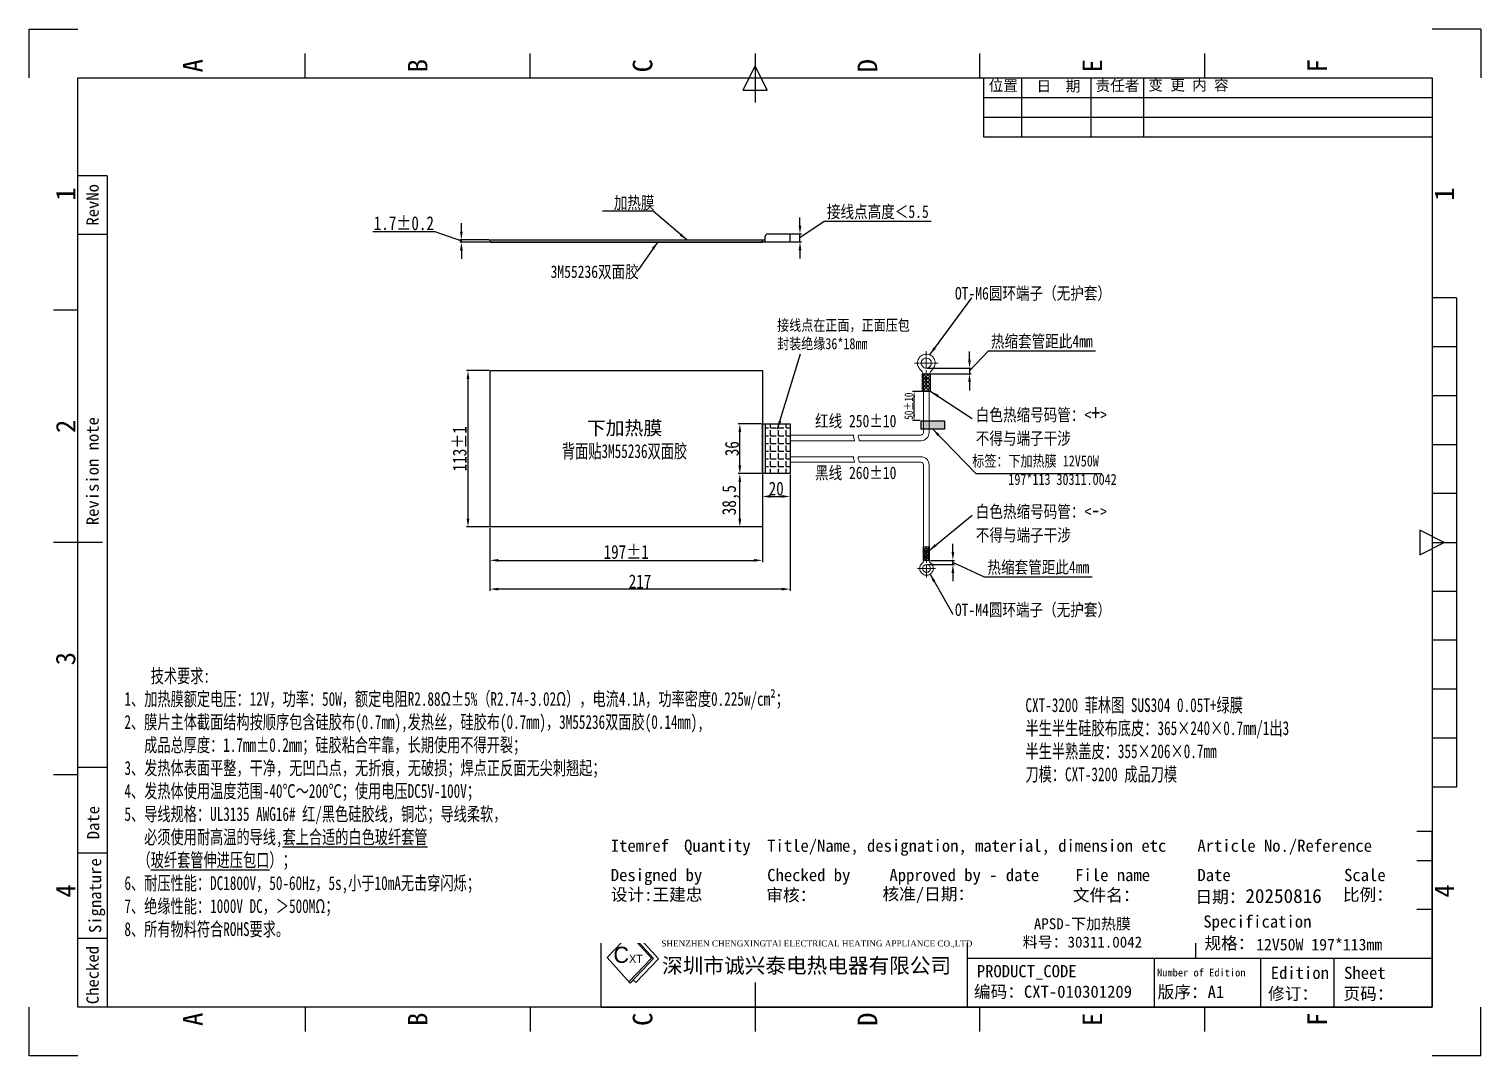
# Model space of a CAD drawing. Header units: millimetres. Extents: x 5689 to 14937, y -1241 to 772.
# Drawn here: x 11210 to 12260, y -1058 to -315 of the extents above; entities that cross this region are included whole.
import ezdxf
from ezdxf.enums import TextEntityAlignment as Align

# ---------------------------------------------------------------- set-up
doc = ezdxf.new("R2010")
doc.units = ezdxf.units.MM
doc.header["$LTSCALE"] = 3
for name, color, linetype in [('FRAME 025', 7, 'Continuous'), ('FRAME 050', 6, 'Continuous'), ('FRAME 070', 5, 'Continuous'), ('FRAME 200', 8, 'Continuous'), ('PDF_Geomertry', 7, 'Continuous'), ('参照', 6, 'Continuous'), ('发热膜', 7, 'Continuous'), ('标注', 3, 'Continuous')]:
    doc.layers.add(name, color=color, linetype=linetype)
doc.styles.add('10号', font='', dxfattribs={"width": 0.7, "height": 15})
doc.styles.get("Standard").update_dxf_attribs({"font": 'simsun.ttc', "width": 0.8})
doc.styles.add('工程字', font='simhei.ttf', dxfattribs={"width": 0.7, "height": 10})
doc.styles.add('标注', font='', dxfattribs={"height": 12})
doc.styles.get('10号').set_extended_font_data('SimSun')
doc.styles.get('标注').set_extended_font_data('SimSun')
doc.dimstyles.new('ISO-25', dxfattribs={"dimtxt": 10, "dimasz": 6, "dimexe": 1.25, "dimexo": 0.625, "dimtad": 1, "dimtoh": 1, "dimdec": 4, "dimtxsty": 'Standard', "dimcen": 2.5, "dimclrd": 256, "dimclre": 256, "dimclrt": 256, "dimadec": 0, "dimazin": 0, "dimtfac": 1, "dimtmove": 0, "dimatfit": 3, "dimfxl": 1, "dimarcsym": 0})

# ---------------------------------------------------------------- blocks, each defined once
blk = doc.blocks.new('*D20')
at = {"layer": 'Defpoints', "color": 0}
for p in [(11527.1, -562), (11543, -562), (11543, -675)]:
    blk.add_point(p, dxfattribs=at)
at = {"layer": '标注', "lineweight": -2}
for p, q in [((11542.4, -562), (11525.9, -562)), ((11527.1, -669), (11527.1, -568)), ((11542.4, -675), (11525.9, -675))]:
    blk.add_line(p, q, dxfattribs=at)
at = {"layer": '标注'}
for points in [[(11528.1, -568), (11526.1, -568), (11527.1, -562)], [(11526.1, -669), (11528.1, -669), (11527.1, -675)]]:
    blk.add_solid(points, dxfattribs=at)
at = {"layer": '标注', "insert": (11521.1, -618.5), "char_height": 10, "attachment_point": 5, "rotation": 90}
blk.add_mtext('113±1', dxfattribs=at)
blk = doc.blocks.new('*D21')
at = {"layer": 'Defpoints', "color": 0}
for p in [(11543, -675), (11740, -674.3), (11740, -699.2)]:
    blk.add_point(p, dxfattribs=at)
at = {"layer": '标注', "lineweight": -2}
for p, q in [((11543, -675.6), (11543, -700.5)), ((11740, -675), (11740, -700.5)), ((11549, -699.2), (11734, -699.2))]:
    blk.add_line(p, q, dxfattribs=at)
at = {"layer": '标注'}
for points in [[(11549, -698.2), (11549, -700.2), (11543, -699.2)], [(11734, -700.2), (11734, -698.2), (11740, -699.2)]]:
    blk.add_solid(points, dxfattribs=at)
at = {"layer": '标注', "insert": (11641.5, -693.2), "char_height": 10, "attachment_point": 5}
blk.add_mtext('197±1', dxfattribs=at)
blk = doc.blocks.new('*D22')
at = {"layer": 'Defpoints', "color": 0}
for p in [(11760, -636.5), (11543, -675), (11543, -720)]:
    blk.add_point(p, dxfattribs=at)
at = {"layer": '标注', "lineweight": -2}
for p, q in [((11760, -637.1), (11760, -721.3)), ((11543, -675.6), (11543, -721.3)), ((11754, -720), (11549, -720))]:
    blk.add_line(p, q, dxfattribs=at)
at = {"layer": '标注'}
for points in [[(11549, -719), (11549, -721), (11543, -720)], [(11754, -721), (11754, -719), (11760, -720)]]:
    blk.add_solid(points, dxfattribs=at)
at = {"layer": '标注', "insert": (11651.5, -714.4), "char_height": 10, "attachment_point": 5}
blk.add_mtext('217', dxfattribs=at)
blk = doc.blocks.new('*D23')
at = {"layer": 'Defpoints', "color": 0}
for p in [(11522.3, -467.5), (11543, -467.5), (11543, -469.2)]:
    blk.add_point(p, dxfattribs=at)
at = {"layer": '标注', "lineweight": -2}
for p, q in [((11458.2, -461.5), (11503.2, -461.5)), ((11503.2, -461.5), (11522.3, -468.3)), ((11522.3, -461.5), (11522.3, -455.5)), ((11542.4, -467.5), (11521.1, -467.5)), ((11542.4, -469.2), (11521.1, -469.2)), ((11522.3, -469.2), (11522.3, -467.5)), ((11522.3, -475.2), (11522.3, -481.2))]:
    blk.add_line(p, q, dxfattribs=at)
at = {"layer": '标注'}
for points in [[(11521.3, -461.5), (11523.3, -461.5), (11522.3, -467.5)], [(11523.3, -475.2), (11521.3, -475.2), (11522.3, -469.2)]]:
    blk.add_solid(points, dxfattribs=at)
at = {"layer": '标注', "insert": (11480.7, -455.5), "char_height": 10, "attachment_point": 5}
blk.add_mtext('1.7±0.2', dxfattribs=at)
blk = doc.blocks.new('*D24')
at = {"layer": 'Defpoints', "color": 0}
for p in [(11760, -463.2), (11760, -469), (11767.2, -463.2)]:
    blk.add_point(p, dxfattribs=at)
at = {"layer": '标注', "lineweight": -2}
for p, q in [((11767.2, -457.2), (11767.2, -451.2)), ((11784.7, -454.2), (11767.2, -466.1)), ((11862.2, -454.2), (11784.7, -454.2)), ((11760.6, -463.2), (11768.4, -463.2)), ((11760.6, -469), (11768.4, -469)), ((11767.2, -469), (11767.2, -463.2)), ((11767.2, -475), (11767.2, -481))]:
    blk.add_line(p, q, dxfattribs=at)
at = {"layer": '标注'}
for points in [[(11766.2, -457.2), (11768.2, -457.2), (11767.2, -463.2)], [(11768.2, -475), (11766.2, -475), (11767.2, -469)]]:
    blk.add_solid(points, dxfattribs=at)
at = {"layer": '标注', "insert": (11823.5, -447.6), "char_height": 10, "attachment_point": 5}
blk.add_mtext('{\\H0.9x;接线点高度＜5.5}', dxfattribs=at)
blk = doc.blocks.new('*D25')
at = {"layer": 'Defpoints', "color": 0}
for p in [(11858.6, -560.2), (11861.4, -564.3), (11889.8, -564.3)]:
    blk.add_point(p, dxfattribs=at)
at = {"layer": '标注', "lineweight": -2}
for p, q in [((11903.2, -547.9), (11889.8, -562.2)), ((11889.8, -554.2), (11889.8, -548.2)), ((11981, -547.9), (11903.2, -547.9)), ((11859.2, -560.2), (11891.1, -560.2)), ((11862, -564.3), (11891.1, -564.3)), ((11889.8, -560.2), (11889.8, -564.3)), ((11889.8, -570.3), (11889.8, -576.3))]:
    blk.add_line(p, q, dxfattribs=at)
at = {"layer": '标注'}
for points in [[(11888.8, -554.2), (11890.8, -554.2), (11889.8, -560.2)], [(11890.8, -570.3), (11888.8, -570.3), (11889.8, -564.3)]]:
    blk.add_solid(points, dxfattribs=at)
at = {"layer": '标注', "insert": (11942.1, -541.3), "char_height": 10, "attachment_point": 5}
blk.add_mtext('{\\H0.9x;热缩套管距此4mm}', dxfattribs=at)
blk = doc.blocks.new('*D26')
at = {"layer": 'Defpoints', "color": 0}
for p in [(11723.7, -636.5), (11740, -636.5), (11740, -675)]:
    blk.add_point(p, dxfattribs=at)
at = {"layer": '标注', "lineweight": -2}
for p, q in [((11739.4, -636.5), (11722.4, -636.5)), ((11723.7, -669), (11723.7, -642.5)), ((11739.4, -675), (11722.4, -675))]:
    blk.add_line(p, q, dxfattribs=at)
at = {"layer": '标注'}
for points in [[(11724.7, -642.5), (11722.7, -642.5), (11723.7, -636.5)], [(11722.7, -669), (11724.7, -669), (11723.7, -675)]]:
    blk.add_solid(points, dxfattribs=at)
at = {"layer": '标注', "insert": (11717.2, -655.7), "char_height": 10, "attachment_point": 5, "rotation": 90}
blk.add_mtext('38,5', dxfattribs=at)
blk = doc.blocks.new('*D27')
at = {"layer": 'Defpoints', "color": 0}
for p in [(11723.7, -600.5), (11740, -600.5), (11740, -636.5)]:
    blk.add_point(p, dxfattribs=at)
at = {"layer": '标注', "lineweight": -2}
for p, q in [((11739.4, -600.5), (11722.4, -600.5)), ((11723.7, -630.5), (11723.7, -606.5)), ((11739.4, -636.5), (11722.4, -636.5))]:
    blk.add_line(p, q, dxfattribs=at)
at = {"layer": '标注'}
for points in [[(11724.7, -606.5), (11722.7, -606.5), (11723.7, -600.5)], [(11722.7, -630.5), (11724.7, -630.5), (11723.7, -636.5)]]:
    blk.add_solid(points, dxfattribs=at)
at = {"layer": '标注', "insert": (11718, -618.5), "char_height": 10, "attachment_point": 5, "rotation": 90}
blk.add_mtext('36', dxfattribs=at)
blk = doc.blocks.new('*D28')
at = {"layer": 'Defpoints', "color": 0}
for p in [(11858.7, -702.3), (11860.9, -699.2), (11877.8, -699.2)]:
    blk.add_point(p, dxfattribs=at)
at = {"layer": '参照', "lineweight": -2}
for p, q in [((11877.8, -693.2), (11877.8, -687.2)), ((11859.4, -702.3), (11879, -702.3)), ((11861.5, -699.2), (11879, -699.2)), ((11877.8, -702.3), (11877.8, -699.2)), ((11900.7, -711.3), (11877.8, -700.7)), ((11877.8, -708.3), (11877.8, -714.3)), ((11978.5, -711.3), (11900.7, -711.3))]:
    blk.add_line(p, q, dxfattribs=at)
at = {"layer": '参照'}
for points in [[(11876.8, -693.2), (11878.8, -693.2), (11877.8, -699.2)], [(11878.8, -708.3), (11876.8, -708.3), (11877.8, -702.3)]]:
    blk.add_solid(points, dxfattribs=at)
at = {"layer": '参照', "insert": (11939.6, -704.7), "char_height": 10, "attachment_point": 5}
blk.add_mtext('{\\H0.9x;热缩套管距此4mm}', dxfattribs=at)
blk = doc.blocks.new('*D39')
at = {"layer": 'Defpoints', "color": 0}
for p in [(11740, -636.5), (11760, -636.5), (11760, -653)]:
    blk.add_point(p, dxfattribs=at)
at = {"layer": '标注', "lineweight": -2}
for p, q in [((11740, -637.1), (11740, -654.3)), ((11760, -637.1), (11760, -654.3)), ((11746, -653), (11754, -653))]:
    blk.add_line(p, q, dxfattribs=at)
at = {"layer": '标注'}
for points in [[(11746, -652), (11746, -654), (11740, -653)], [(11754, -654), (11754, -652), (11760, -653)]]:
    blk.add_solid(points, dxfattribs=at)
at = {"layer": '标注', "insert": (11750, -647.4), "char_height": 10, "attachment_point": 5}
blk.add_mtext('20', dxfattribs=at)
blk = doc.blocks.new('*D52')
at = {"layer": 'Defpoints', "color": 0}
for p in [(11849.8, -577.1), (11855.6, -577.1), (11854.8, -598.2)]:
    blk.add_point(p, dxfattribs=at)
at = {"layer": '标注', "lineweight": -2}
for p, q in [((11855, -577.1), (11848.5, -577.1)), ((11849.8, -594.2), (11849.8, -581.1)), ((11854.2, -598.2), (11848.5, -598.2))]:
    blk.add_line(p, q, dxfattribs=at)
at = {"layer": '标注'}
for points in [[(11850.4, -581.1), (11849.1, -581.1), (11849.8, -577.1)], [(11849.1, -594.2), (11850.4, -594.2), (11849.8, -598.2)]]:
    blk.add_solid(points, dxfattribs=at)
at = {"layer": '标注', "insert": (11845.9, -587.7), "char_height": 10, "attachment_point": 5, "rotation": 90}
blk.add_mtext('{\\H0.6x;50±10}', dxfattribs=at)

msp = doc.modelspace()

# ---------------------------------------------------------------- hatches: boundary and pattern name
h = msp.add_hatch(color=8)
h.dxf.hatch_style = 1
h.paths.add_polyline_path([(11854.78942, -598.23184), (11871.81873, -598.23184), (11871.81873, -604.47248), (11854.78942, -604.47248)])
h = msp.add_hatch()
h.set_pattern_fill('ANGLE', color=6, scale=0.8)
h.set_pattern_definition([(0, (0, 0), (0, 5.588), [4.064, -1.524]), (90, (0, 0), (-5.588, 3e-16), [4.064, -1.524])])
h.paths.add_polyline_path([(11742.01414, -636.49571), (11760.01414, -636.49571), (11760.01414, -600.49571), (11742.01414, -600.49571)])
at = {"layer": '参照'}
h = msp.add_hatch(dxfattribs=at)
h.set_pattern_fill('ANSI37', color=3, scale=0.6)
h.set_pattern_definition([(45, (11855.6143, -577.094), (-1.34704, 1.34704), []), (135, (11855.6143, -577.094), (-1.34704, -1.34704), [])])
h.paths.add_polyline_path([(11855.61428, -564.25999), (11861.48806, -564.25999), (11861.48806, -577.09408), (11855.61428, -577.09408)])
h = msp.add_hatch(dxfattribs=at)
h.set_pattern_fill('ANSI37', color=3, scale=0.456598)
h.set_pattern_definition([(45, (11856.4011, -651.1992), (-1.02509, 1.02509), []), (135, (11856.4011, -651.1992), (-1.02509, -1.02509), [])])
h.paths.add_polyline_path([(11856.4011, -699.20466), (11860.87103, -699.20466), (11860.87103, -689.43797), (11856.4011, -689.43797)])

# ---------------------------------------------------------------- linework, layer by layer
for p, q in [((11543.01414, -469.15364), (11543.01414, -467.51364)), ((11740.01414, -636.49571), (11740.01414, -600.49571)), ((11740.01414, -600.49571), (11760.01414, -600.49571)), ((11742.01414, -600.49571), (11742.01414, -636.49571)), ((11760.01414, -600.49571), (11760.01414, -636.49571)), ((11760.01414, -636.49571), (11740.01414, -636.49571))]:
    msp.add_line(p, q)
at = {"lineweight": 9}
for p, q in [((11644.7218, -968.71187), (11627.7663, -986.40429)), ((11659.79288, -986.9347), (11643.96918, -969.4972)), ((11661.3138, -986.99602), (11644.7218, -968.71187)), ((11646.41478, -970.57751), (11648.19491, -969.10403)), ((11664.83078, -987.43652), (11648.19491, -969.10403)), ((11627.7663, -986.40429), (11644.26553, -1004.87397)), ((11643.5016, -1004.01881), (11659.79288, -986.9347)), ((11644.26553, -1004.87397), (11661.3138, -986.99602)), ((11648.58577, -1004.47211), (11664.83078, -987.43652)), ((11646.48505, -1002.54643), (11648.58577, -1004.47211))]:
    msp.add_line(p, q, dxfattribs=at)
msp.add_lwpolyline([(11543.01414, -561.99571), (11740.01414, -561.99571), (11740.01414, -674.99571), (11543.01414, -674.99571)], close=True)
at = {"color": 8}
msp.add_lwpolyline([(11854.78942, -598.23184), (11871.81873, -598.23184), (11871.81873, -604.47248), (11854.78942, -604.47248)], close=True, dxfattribs=at)
at = {"layer": 'FRAME 050'}
for p, q in [((11409.37641, -350.40525), (11409.37641, -332.72641)), ((11572.02174, -350.40525), (11572.02174, -332.72641)), ((11734.66707, -332.72641), (11734.66707, -368.08409)), ((11897.31239, -350.40525), (11897.31239, -332.72641)), ((12059.95772, -350.40525), (12059.95772, -332.72641)), ((11734.66707, -341.56583), (11725.82765, -359.24467)), ((11743.50649, -359.24467), (11734.66707, -341.56583)), ((11725.82765, -359.24467), (11743.50649, -359.24467)), ((12242.04977, -509.51481), (12224.37093, -509.51481)), ((12242.04977, -509.51481), (12242.04977, -863.09161)), ((11244.9632, -518.35423), (11227.28436, -518.35423)), ((12242.04977, -544.87249), (12224.37093, -544.87249)), ((12242.04977, -580.23017), (12224.37093, -580.23017)), ((12242.04977, -615.58785), (12224.37093, -615.58785)), ((12242.04977, -650.94553), (12224.37093, -650.94553)), ((12233.21035, -686.30321), (12215.53151, -677.46379)), ((12215.53151, -677.46379), (12215.53151, -695.14263)), ((11262.64204, -686.30321), (11227.28436, -686.30321)), ((12215.53151, -695.14263), (12233.21035, -686.30321)), ((12224.37093, -686.30321), (12242.04977, -686.30321)), ((12242.04977, -721.66089), (12224.37093, -721.66089)), ((12242.04977, -757.01857), (12224.37093, -757.01857)), ((12242.04977, -792.37625), (12224.37093, -792.37625)), ((12242.04977, -827.73393), (12224.37093, -827.73393)), ((11244.9632, -854.25219), (11227.28436, -854.25219)), ((12242.04977, -863.09161), (12224.37093, -863.09161)), ((11734.66707, -1004.52233), (11734.66707, -1039.88001)), ((11409.37641, -1022.20117), (11409.37641, -1039.88001)), ((11572.02174, -1022.20117), (11572.02174, -1039.88001)), ((11897.31239, -1039.88001), (11897.31239, -1022.20117)), ((12059.95772, -1039.88001), (12059.95772, -1022.20117))]:
    msp.add_line(p, q, dxfattribs=at)
at = {"layer": 'FRAME 070'}
for p, q in [((11244.9632, -1022.20117), (11244.9632, -350.40525)), ((11244.9632, -350.40525), (12224.37093, -350.40525)), ((11900.06343, -393.24143), (11900.06343, -350.40525)), ((11927.71708, -393.24143), (11927.71708, -350.40525)), ((11977.92303, -393.24143), (11977.92303, -350.40525)), ((12016.01511, -393.24143), (12016.01511, -350.40525)), ((12224.37093, -350.40525), (12224.37093, -1022.20117)), ((12224.37093, -364.68398), (11900.06343, -364.68398)), ((12224.37093, -378.96271), (11900.06343, -378.96271)), ((12224.37093, -393.24143), (11900.06343, -393.24143)), ((11266.17781, -421.12061), (11244.9632, -421.12061)), ((11266.17781, -421.12061), (11266.17781, -1022.20117)), ((11266.17781, -463.54983), (11244.9632, -463.54983)), ((11266.17781, -848.94854), (11244.9632, -848.94854)), ((11623.29038, -1022.20117), (11623.29038, -894.91352)), ((11623.29038, -894.91352), (12224.37093, -894.91352)), ((11676.3269, -916.12813), (11676.3269, -894.91352)), ((11736.43495, -916.12813), (11736.43495, -894.91352)), ((12047.58253, -916.12813), (12047.58253, -894.91352)), ((12224.37093, -1022.20117), (12224.37093, -894.91352)), ((11266.17781, -910.92283), (11244.9632, -910.92283)), ((11623.29038, -916.12813), (12224.37093, -916.12813)), ((11736.43495, -951.48581), (11736.43495, -916.12813)), ((11824.82915, -951.48581), (11824.82915, -916.12813)), ((11959.18833, -951.48581), (11959.18833, -916.12813)), ((12047.58253, -951.48581), (12047.58253, -916.12813)), ((12153.65557, -951.48581), (12153.65557, -916.12813)), ((11623.29038, -951.48581), (12224.37093, -951.48581)), ((11888.47297, -1022.20117), (11888.47297, -951.48581)), ((12053.59141, -986.84349), (12053.59141, -951.48581)), ((11266.17781, -972.70041), (11244.9632, -972.70041)), ((11888.47297, -986.84349), (12224.37093, -986.84349)), ((12023.52843, -1022.20117), (12023.52843, -986.84349)), ((12100.61905, -1022.20117), (12100.61905, -986.84349)), ((12153.65557, -1022.20117), (12153.65557, -986.84349)), ((12224.37093, -1022.20117), (11244.9632, -1022.20117)), ((11623.29038, -1022.20117), (12224.37093, -1022.20117))]:
    msp.add_line(p, q, dxfattribs=at)
at = {"layer": 'FRAME 200'}
for p, q in [((11209.60553, -350.40525), (11209.60553, -315.04757)), ((11209.60553, -315.04757), (11244.9632, -315.04757)), ((12259.72861, -315.04757), (12224.37093, -315.04757)), ((12259.72861, -315.04757), (12259.72861, -350.40525)), ((11209.60553, -1057.55885), (11209.60553, -1022.20117)), ((12259.72861, -1057.55885), (12259.72861, -1022.20117)), ((11244.9632, -1057.55885), (11209.60553, -1057.55885)), ((12259.72861, -1057.55885), (12224.37093, -1057.55885))]:
    msp.add_line(p, q, dxfattribs=at)
at = {"layer": 'PDF_Geomertry', "lineweight": 0}
for p, q in [((11856.53817, -606.66669), (11856.53817, -573.69566)), ((11856.53817, -573.69566), (11860.61388, -573.69566)), ((11860.61388, -573.69566), (11860.61388, -606.66669)), ((11760.01414, -608.66669), (11806.08847, -608.66669)), ((11805.88858, -609.10622), (11806.08847, -608.66669)), ((11809.30327, -609.10622), (11809.50316, -608.66669)), ((11809.50316, -608.66669), (11854.53817, -608.66669)), ((11806.6882, -612.74239), (11760.01414, -612.74239)), ((11805.8086, -609.62567), (11805.88858, -609.10622)), ((11805.88858, -610.14514), (11805.8086, -609.62567)), ((11806.08847, -610.66459), (11805.88858, -610.14514)), ((11806.48829, -611.74345), (11806.08847, -610.66459)), ((11806.64822, -612.22294), (11806.48829, -611.74345)), ((11806.6882, -612.74239), (11806.64822, -612.22294)), ((11809.22329, -609.62567), (11809.30327, -609.10622)), ((11809.30327, -610.14514), (11809.22329, -609.62567)), ((11809.50316, -610.66459), (11809.30327, -610.14514)), ((11809.90298, -611.74345), (11809.50316, -610.66459)), ((11810.06291, -612.22294), (11809.90298, -611.74345)), ((11810.10289, -612.74239), (11810.06291, -612.22294)), ((11854.53817, -612.74239), (11810.10289, -612.74239)), ((11806.08847, -624.24902), (11760.01414, -624.24902)), ((11760.01414, -628.32473), (11806.6882, -628.32473)), ((11805.8086, -625.20801), (11805.88858, -624.68856)), ((11805.88858, -625.72748), (11805.8086, -625.20801)), ((11805.88858, -624.68856), (11806.08847, -624.24902)), ((11806.08847, -626.24693), (11805.88858, -625.72748)), ((11806.48829, -627.32578), (11806.08847, -626.24693)), ((11806.64822, -627.80528), (11806.48829, -627.32578)), ((11806.6882, -628.32473), (11806.64822, -627.80528)), ((11809.22329, -625.20801), (11809.30327, -624.68856)), ((11809.30327, -625.72748), (11809.22329, -625.20801)), ((11809.30327, -624.68856), (11809.50316, -624.24902)), ((11809.50316, -626.24693), (11809.30327, -625.72748)), ((11854.53817, -624.24902), (11809.50316, -624.24902)), ((11809.90298, -627.32578), (11809.50316, -626.24693)), ((11810.06291, -627.80528), (11809.90298, -627.32578)), ((11810.10289, -628.32473), (11810.06291, -627.80528)), ((11810.10289, -628.32473), (11854.53817, -628.32473)), ((11856.53817, -630.32473), (11856.6294, -692.02415)), ((11860.7051, -692.02415), (11860.61388, -630.32473)), ((11856.6294, -692.02415), (11860.7051, -692.02415)), ((11857.13779, -692.02415), (11860.23938, -692.02415))]:
    msp.add_line(p, q, dxfattribs=at)
for points in [[(11853.38152, -556.54358), (11849.94515, -556.54358)], [(11854.70012, -556.54358), (11853.82107, -556.54358)], [(11858.57603, -552.86528), (11857.8568, -552.94523), (11857.13756, -553.14514), (11856.53817, -553.50499), (11855.97879, -553.94476), (11855.49929, -554.50452), (11855.17961, -555.14423), (11854.93987, -555.82392), (11854.89991, -556.54358), (11854.93987, -557.26325), (11855.17961, -557.94293), (11855.49929, -558.58262), (11855.97879, -559.14238), (11856.53817, -559.58218), (11857.13756, -559.942), (11857.8568, -560.14191), (11858.57603, -560.22188), (11859.29527, -560.14191), (11859.97455, -559.942), (11860.61388, -559.58218), (11861.17328, -559.14238), (11861.61282, -558.58262), (11861.97244, -557.94293), (11862.17223, -557.26325), (11862.25214, -556.54358), (11862.17223, -555.82392), (11861.97244, -555.14423), (11861.61282, -554.50452), (11861.17328, -553.94476), (11860.61388, -553.50499), (11859.97455, -553.14514), (11859.29527, -552.94523), (11858.57603, -552.86528)], [(11858.57603, -559.982), (11858.57603, -556.54358), (11855.13965, -556.54358)], [(11858.57603, -551.34597), (11858.57603, -547.94755)], [(11858.57603, -552.66537), (11858.57603, -551.78577)], [(11861.97244, -556.54358), (11858.57603, -556.54358), (11858.57603, -553.10517)], [(11862.41197, -556.54358), (11863.29104, -556.54358)], [(11863.73058, -556.54358), (11867.16694, -556.54358)], [(11855.61428, -564.25999), (11861.48806, -564.25999), (11861.48806, -577.09408), (11855.61428, -577.09408), (11855.61428, -564.25999)], [(11858.89568, -568.09825), (11858.89568, -566.93878), (11858.21642, -566.93878), (11858.21642, -568.09825)], [(11858.57603, -561.74117), (11858.57603, -565.13959)], [(11860.73375, -568.09825), (11856.4183, -568.09825)], [(11858.57603, -568.09825), (11858.57603, -573.69566)], [(11856.4011, -699.20466), (11860.87103, -699.20466), (11860.87103, -689.43797), (11856.4011, -689.43797), (11856.4011, -699.20466)], [(11858.74249, -696.28376), (11858.74249, -692.02415)], [(11858.74249, -707.876), (11858.19515, -707.81515), (11857.64782, -707.66302), (11857.19169, -707.38918), (11856.76599, -707.05451), (11856.4011, -706.62854), (11856.15783, -706.14172), (11855.97538, -705.62448), (11855.94497, -705.07682), (11855.97538, -704.52916), (11856.15783, -704.01192), (11856.4011, -703.52512), (11856.76599, -703.09915), (11857.19169, -702.76446), (11857.64782, -702.49064), (11858.19515, -702.33851), (11858.74249, -702.27765), (11859.28983, -702.33851), (11859.80676, -702.49064), (11860.29328, -702.76446), (11860.71899, -703.09915), (11861.05347, -703.52512), (11861.32714, -704.01192), (11861.47918, -704.52916), (11861.54, -705.07682), (11861.47918, -705.62448), (11861.32714, -706.14172), (11861.05347, -706.62854), (11860.71899, -707.05451), (11860.29328, -707.38918), (11859.80676, -707.66302), (11859.28983, -707.81515), (11858.74249, -707.876)], [(11858.74249, -702.4602), (11858.74249, -705.07682), (11856.12742, -705.07682)], [(11860.3845, -696.28376), (11857.10046, -696.28376)], [(11858.98574, -696.28376), (11858.98574, -697.16611), (11858.46882, -697.16611), (11858.46882, -696.28376)], [(11858.74249, -701.12147), (11858.74249, -698.53529)], [(11854.78948, -705.07682), (11852.17442, -705.07682)], [(11855.79293, -705.07682), (11855.12398, -705.07682)], [(11861.32714, -705.07682), (11858.74249, -705.07682), (11858.74249, -707.69344)], [(11858.74249, -708.02813), (11858.74249, -708.6975)], [(11858.74249, -709.03219), (11858.74249, -711.61837)], [(11861.66163, -705.07682), (11862.33059, -705.07682)], [(11862.66508, -705.07682), (11865.28014, -705.07682)]]:
    msp.add_lwpolyline(points, dxfattribs=at)
for points in [[(11862.73163, -561.42133), (11863.45087, -560.70166), (11864.05024, -559.86204), (11864.48977, -558.98244), (11864.80943, -558.02289), (11864.96926, -557.02336), (11864.96926, -556.02383), (11864.80943, -555.02427), (11864.48977, -554.06472), (11864.01028, -553.18512), (11863.45087, -552.3855), (11862.73163, -551.66583), (11861.89252, -551.0661), (11861.01345, -550.6263), (11860.05447, -550.30646), (11859.05553, -550.14653), (11858.05658, -550.14653), (11857.05764, -550.30646), (11856.09866, -550.6263), (11855.21957, -551.0661), (11854.42042, -551.66583), (11853.70118, -552.3855), (11853.10181, -553.18512), (11852.62232, -554.06472), (11852.34262, -555.02427), (11852.18279, -556.02383), (11852.18279, -557.02336), (11852.30268, -558.02289), (11852.62232, -558.98244), (11853.10181, -559.86204), (11853.66122, -560.70166), (11854.38046, -561.42133), (11855.05974, -562.14099), (11855.6591, -562.94061), (11856.05868, -563.86019), (11856.3384, -564.81976), (11856.4183, -565.81928), (11856.4183, -573.69566), (11860.73375, -573.69566), (11860.73375, -565.81928), (11860.81366, -564.81976), (11861.05341, -563.86019), (11861.49295, -562.94061), (11862.05235, -562.14099)], [(11861.90489, -701.36487), (11862.45223, -701.91254), (11862.90834, -702.55148), (11863.24282, -703.22086), (11863.48609, -703.95107), (11863.60772, -704.71171), (11863.60772, -705.47235), (11863.48609, -706.23301), (11863.24282, -706.96323), (11862.87793, -707.6326), (11862.45223, -708.24111), (11861.90489, -708.78877), (11861.26633, -709.24516), (11860.59736, -709.57985), (11859.86757, -709.82325), (11859.10738, -709.94496), (11858.34719, -709.94496), (11857.587, -709.82325), (11856.85722, -709.57985), (11856.18823, -709.24516), (11855.58008, -708.78877), (11855.03274, -708.24111), (11854.57663, -707.6326), (11854.21174, -706.96323), (11853.99888, -706.23301), (11853.87725, -705.47235), (11853.87725, -704.71171), (11853.96849, -703.95107), (11854.21174, -703.22086), (11854.57663, -702.55148), (11855.00234, -701.91254), (11855.54967, -701.36487), (11856.0666, -700.81721), (11856.52272, -700.2087), (11856.82679, -699.50891), (11857.03966, -698.77868), (11857.10046, -698.01805), (11857.10046, -692.02415), (11860.3845, -692.02415), (11860.3845, -698.01805), (11860.44532, -698.77868), (11860.62777, -699.50891), (11860.96225, -700.2087), (11861.38796, -700.81721)]]:
    msp.add_lwpolyline(points, close=True, dxfattribs=at)
for centre, radius, start, end in [((11854.53817, -606.66669), 2, 270, 0), ((11854.53817, -606.66669), 6.0757, 270, 0), ((11854.53817, -630.32473), 6.0757, 360, 90), ((11854.53817, -630.32473), 2, 360, 90)]:
    msp.add_arc(centre, radius, start, end, dxfattribs=at)
at = {"layer": '发热膜'}
for p, q in [((11543.01414, -469.01364), (11543.01414, -467.51364)), ((11543.01414, -467.51364), (11742.01414, -467.51364)), ((11543.01414, -469.01364), (11760.01414, -469.01364)), ((11543.01414, -469.15364), (11740.01414, -469.15364)), ((11740.01414, -469.15364), (11740.01414, -467.51364)), ((11742.01414, -469.01364), (11742.01414, -465.15364)), ((11744.01414, -463.15364), (11760.01414, -463.15364)), ((11760.01414, -469.01364), (11760.01414, -463.15364)), ((11760.01414, -469.01364), (11760.01414, -467.51364))]:
    msp.add_line(p, q, dxfattribs=at)
msp.add_arc((11744.01414, -465.15364), 2, 90, 180, dxfattribs=at)

# ---------------------------------------------------------------- texts
at = {"color": 7, "insert": (11930.26542, -798.87716), "char_height": 10, "attachment_point": 1, "style": '工程字'}
msp.add_mtext_dynamic_manual_height_columns('{\\C256;CXT-3200 菲林图 SUS304 0.05T+绿膜}\\P半生半生硅胶布底皮：{\\C1;365}×240×0.7mm/1出3\\P半生半熟盖皮：355×206×0.7mm^J刀模：CXT-3200 成品刀模', width=492.5181743, gutter_width=108.06115, heights=[133.75575], dxfattribs=at)
at = {"insert": (11632.27487, -978.58656), "char_height": 13.6280519, "width": 25.9145687, "attachment_point": 1, "style": '标注'}
msp.add_mtext('{\\fFZShuTi|b0|i0|c134|p2;\\H0.8571x;C\\H0.5x;XT}', dxfattribs=at)
at = {"layer": 'FRAME 025', "style": '标注'}
for s, height, p in [('RevNo', 8.83942, (11255.57051, -457.18671)), ('Revision note', 8.8394199, (11255.57051, -673.79635)), ('Date', 8.83942, (11255.96403, -900.88785)), ('Signature', 8.83942, (11257.40048, -968.69408)), ('Checked', 8.83942, (11255.57051, -1020.13514))]:
    msp.add_text(s, height=height, rotation=90, dxfattribs=at).set_placement(p, align=Align.MIDDLE_LEFT)
for s, height, p in [('Itemref', 8.83942, (11630.36191, -905.52082)), ('Quantity', 8.83942, (11683.39843, -905.52082)), ('Title/Name, designation, material, dimension etc', 8.8394199, (11743.50649, -905.52082)), ('Article No./Reference', 8.8394199, (12054.65407, -905.52082)), ('Designed by', 8.8394199, (11630.36191, -926.73543)), ('Checked by', 8.83942, (11743.50649, -926.73543)), ('Approved by - date', 8.8394199, (11831.90069, -926.73543)), ('File name', 8.83942, (11966.25987, -926.73543)), ('Date', 8.83942, (12054.65407, -926.73543)), ('Scale', 8.83942, (12160.72711, -926.73543)), ('Specification', 8.8394199, (12058.93155, -960.34239)), ('Number of Edition', 5.532731, (12025.47655, -997.30107)), ('Edition', 8.83942, (12107.69059, -997.45079)), ('Sheet', 8.83942, (12160.72711, -997.45079))]:
    msp.add_text(s, height=height, dxfattribs=at).set_placement(p, align=Align.MIDDLE_LEFT)
for s, insert, char_height, width, attachment_point in [('设计:王建忠', (11630.36191, -936.45879), 8.83942, 72.4832431, 1), ('{\\fￋￎￌﾣﾤ|b0|i0|c134|p2;审核：}', (11742.79005, -936.8121), 8.8394199, 72.4832431, 1), ('{\\fSimSun|b0|i0|c134|p2;核准/日期：}', (11826.85103, -936.05341), 8.8394199, 138.8838279, 1), ('{\\fￋￎￌﾣﾤ|b0|i0|c134|p2;文件名：}', (11964.57391, -936.8121), 8.8394199, 72.4832431, 1), ('日期：{\\H1.147512x;20250816}', (12053.19606, -936.8121), 8.8394199, 161.9487335, 1), ('{\\fￋￎￌﾣﾤ|b0|i0|c134|p2;比例：}', (12159.83654, -936.56355), 8.8394199, 72.4832431, 1), ('APSD-下加热膜\\P料号：30311.0042', (11971.47664, -969.0248), 7.9244845, 225.0427769, 5), ('{\\fￋￎￌﾣﾤ|b0|i0|c134|p2;规格：}', (12059.70627, -971.54372), 8.8394199, 72.4832431, 1), ('12V50W 197*113mm', (12097.10327, -972.84435), 8.3780744, 226.5468914, 1), ('编码：CXT-010301209', (11893.01453, -1006.65471), 8.8394199, 183.5268542, 1), ('版序：A1', (12025.85781, -1006.84465), 8.83942, 90.6527536, 1), ('{\\fￋￎￌﾣﾤ|b0|i0|c134|p2;修订：}', (12105.75639, -1008.12247), 8.8394199, 72.4832431, 1), ('{\\fￋￎￌﾣﾤ|b0|i0|c134|p2;页码：}', (12160.30437, -1008.11246), 8.8394199, 72.4832431, 1)]:
    msp.add_mtext(s, dxfattribs=dict(at, insert=insert, char_height=char_height, width=width, attachment_point=attachment_point))
at = {"layer": 'FRAME 025', "color": 5, "insert": (11666.92852, -974.01998), "char_height": 5.51618048, "width": 220.2551105, "attachment_point": 1, "style": '标注'}
msp.add_mtext('{\\fTimes New Roman|b0|i0|c0|p18;\\H0.7937x;SHENZHEN CHENGXINGTAI ELECTRICAL HEATING APPLIANCE CO.,LTD}', dxfattribs=at)
at = {"layer": 'FRAME 025', "color": 1, "insert": (11667.50091, -986.73663), "char_height": 11.4920427, "width": 218.8960506, "attachment_point": 1, "style": '标注'}
msp.add_mtext('{\\fSimSun|b0|i0|c134|p2;\\H0.9524x;深圳市诚兴泰电热电器有限公司}', dxfattribs=at)
at = {"layer": 'FRAME 025', "style": '标注', "flags": 8}
msp.add_attdef('PRODUCT_CODE', text='X', height=8.83942, dxfattribs=at).set_placement((11931.18537, -997.02257), align=Align.MIDDLE)
at = {"layer": 'FRAME 050', "style": '标注'}
for s, p in [('A', (11328.05375, -341.56583)), ('B', (11490.69908, -341.56583)), ('C', (11653.3444, -341.56583)), ('D', (11815.98973, -341.56583)), ('E', (11978.63506, -341.56583)), ('F', (12141.28038, -341.56583)), ('1', (11236.12378, -434.37974)), ('1', (12233.21035, -434.37974)), ('2', (11236.12378, -602.32872)), ('3', (11236.12378, -770.2777)), ('4', (11236.12378, -938.22668)), ('4', (12233.21035, -938.22668)), ('A', (11328.05375, -1031.04059)), ('B', (11490.69908, -1031.04059)), ('C', (11653.3444, -1031.04059)), ('D', (11815.98973, -1031.04059)), ('E', (11978.63506, -1031.04059)), ('F', (12141.28038, -1031.04059))]:
    msp.add_text(s, height=14.14307, rotation=90, dxfattribs=at).set_placement(p, align=Align.MIDDLE)
at = {"layer": '参照', "attachment_point": 1}
for s, width, heights, insert, char_height in [('接线点在正面，正面压包\\P封装绝缘36*18mm', 177.7260757, [-25.26629], (11750.6317, -525.18815), 8), ('红线 250±10', 70.4981105, [-11.81564], (11778.11322, -593.92645), 9), ('标签：下加热膜 12V50W \\P      197*113 30311.0042', 231.6650806, [22.7635], (11891.78115, -623.32983), 8), ('黑线 260±10', 78.2223824, [-11.81564], (11778.11322, -631.4271), 9)]:
    msp.add_mtext_dynamic_manual_height_columns(s, width=width, gutter_width=1, heights=heights, dxfattribs=dict(at, insert=insert, char_height=char_height))
at = {"layer": '发热膜', "insert": (11547.36496, -598.544), "char_height": 10, "attachment_point": 1, "style": '10号'}
msp.add_mtext_dynamic_manual_height_columns('\\pxqc;{\\W1;下加热膜}^J背面贴3M55236双面胶', width=185.8697728, gutter_width=112.5, heights=[-31.63873], dxfattribs=at)
at = {"layer": '标注', "width": 149.8908467, "attachment_point": 1, "style": '标注'}
for s, insert, char_height in [('{\\fSimSun|b0|i0|c134|p2;位置}', (11903.6647, -352.07494), 7.7458234), ('{\\fSimSun|b0|i0|c134|p2;日}  {\\fSimSun|b0|i0|c134|p2;期}', (11938.30625, -352.42931), 7.7458234), ('{\\fSimSun|b0|i0|c134|p2;责任者}', (11980.99446, -352.12702), 7.7458234), ('{\\fSimSun|b0|i0|c134|p2;变} {\\fSimSun|b0|i0|c134|p2;更} {\\fSimSun|b0|i0|c134|p2;内} {\\fSimSun|b0|i0|c134|p2;容}', (12019.176, -351.70925), 7.74582344)]:
    msp.add_mtext(s, dxfattribs=dict(at, insert=insert, char_height=char_height))
at = {"layer": '标注', "insert": (11662.00824, -446.13348), "char_height": 9, "attachment_point": 9}
msp.add_mtext('加热膜', dxfattribs=at)
at = {"layer": '标注', "char_height": 9}
for s, width, heights, insert, attachment_point in [('3M55236双面胶', 112.7366898, [-11.9162], (11650.58892, -496.05151), 9), ('OT-M6圆环端子（无护套）', 175.5482079, [-11.9162], (11879.2867, -501.61002), 1), ('白色热缩号码管：<{\\fSimSun|b1|i0|c134|p2;\\H1.333333x;+}> \\P不得与端子干涉', 175.5482079, [-30.9162], (11894.35845, -586.49412), 1), ('白色热缩号码管：<{\\fSimSun|b1|i0|c134|p2;\\H1.333333x;-}> \\P不得与端子干涉', 175.5482079, [-30.9162], (11894.35845, -656.42704), 1), ('OT-M4圆环端子（无护套）', 175.5482079, [-11.9162], (11879.2867, -730.45947), 1)]:
    msp.add_mtext_dynamic_manual_height_columns(s, width=width, gutter_width=1, heights=heights, dxfattribs=dict(at, insert=insert, attachment_point=attachment_point))

# ---------------------------------------------------------------- dimensions: what is measured, and where the dimension line sits
at = {"layer": '参照'}
dim = msp.add_linear_dim(base=(11877.75321, -699.20466), p1=(11858.74249, -702.27765), p2=(11860.87103, -699.20466), angle=90, text='{\\H0.9x;热缩套管距此4mm}', dimstyle='ISO-25', override={"dimtmove": 1}, dxfattribs=at)
dim.commit()
dim.dimension.update_dxf_attribs({"geometry": '*D28', "text_midpoint": (11901.31692, -711.29083), "dimtype": 160})
at = {"layer": '标注'}
for base, p1, p2, text, override, picture, middle in [((11767.19352, -463.15364), (11760.01414, -469.01364), (11760.01414, -463.15364), '{\\H0.9x;接线点高度＜5.5}', {"dimtxsty": 'Standard', "dimtmove": 1}, '*D24', (11785.36447, -454.15357)), ((11522.32811, -467.51364), (11543.01414, -469.15364), (11543.01414, -467.51364), '1.7±0.2', {"dimtmove": 1}, '*D23', (11502.55397, -461.49165)), ((11889.80318, -564.25999), (11858.57603, -560.22188), (11861.37307, -564.25999), '{\\H0.9x;热缩套管距此4mm}', {"dimtxsty": 'Standard', "dimtmove": 1}, '*D25', (11903.8162, -547.86586))]:
    dim = msp.add_linear_dim(base=base, p1=p1, p2=p2, angle=90, text=text, dimstyle='ISO-25', override=override, dxfattribs=at)
    dim.commit()
    dim.dimension.update_dxf_attribs({"geometry": picture, "text_midpoint": middle, "dimtype": 160})
for base, p1, p2, text, override, picture, middle in [((11527.13341, -561.99571), (11543.01414, -674.99571), (11543.01414, -561.99571), '<>±1', {"dimtxsty": 'Standard'}, '*D20', (11521.11735, -618.49571)), ((11849.77099, -577.09408), (11854.78942, -598.23184), (11855.61428, -577.09408), '{\\H0.6x;50±10}', {"dimasz": 4, "dimtxsty": 'Standard'}, '*D52', (11845.91135, -587.66296))]:
    dim = msp.add_linear_dim(base=base, p1=p1, p2=p2, angle=90, text=text, dimstyle='ISO-25', override=override, dxfattribs=at)
    dim.commit()
    dim.dimension.update_dxf_attribs({"geometry": picture, "text_midpoint": middle})
for base, p1, p2, picture, middle in [((11723.65865, -600.49571), (11740.01414, -636.49571), (11740.01414, -600.49571), '*D27', (11718.03365, -618.49571)), ((11723.65865, -636.49571), (11740.01414, -674.99571), (11740.01414, -636.49571), '*D26', (11717.19566, -655.74571))]:
    dim = msp.add_linear_dim(base=base, p1=p1, p2=p2, angle=90, dimstyle='ISO-25', dxfattribs=at)
    dim.commit()
    dim.dimension.update_dxf_attribs({"geometry": picture, "text_midpoint": middle})
for base, p1, p2, picture, middle in [((11543.01414, -720.02947), (11760.01414, -636.49571), (11543.01414, -674.99571), '*D22', (11651.51414, -714.40447)), ((11760.01414, -653.03147), (11740.01414, -636.49571), (11760.01414, -636.49571), '*D39', (11750.01414, -647.40647))]:
    dim = msp.add_linear_dim(base=base, p1=p1, p2=p2, dimstyle='ISO-25', dxfattribs=at)
    dim.commit()
    dim.dimension.update_dxf_attribs({"geometry": picture, "text_midpoint": middle})
dim = msp.add_linear_dim(base=(11740.01414, -699.24301), p1=(11543.01414, -674.99571), p2=(11740.01414, -674.33514), text='<>±1', dimstyle='ISO-25', override={"dimtxsty": 'Standard'}, dxfattribs=at)
dim.commit()
dim.dimension.update_dxf_attribs({"geometry": '*D21', "text_midpoint": (11641.51414, -693.22695)})

# ---------------------------------------------------------------- leaders
at = {"layer": '参照'}
msp.add_leader([(11863.30408, -604.47248), (11894.48829, -636.3821), (11985.57347, -636.3821)], dimstyle='ISO-25', override={"dimgap": 0.625, "dimtad": 0}, dxfattribs=at)
at = {"layer": '标注', "annotation_type": 0, "has_hookline": 1, "hookline_direction": 1, "text_width": 30.0067}
msp.add_leader([(11685.3332, -467.51364), (11661.10528, -446.75848), (11655.10528, -446.75848)], dimstyle='ISO-25', override={"dimgap": 0.625, "dimtad": 1}, dxfattribs=at)
at = {"layer": '标注'}
for points in [[(11664.31392, -469.01364), (11649.98605, -489.72138)], [(11861.01345, -550.6263), (11891.48973, -509.28433)], [(11751.04602, -604.17561), (11767.51206, -549.85985)], [(11861.95705, -577.09408), (11891.78253, -596.52837)], [(11860.7051, -692.02415), (11891.78253, -666.46129)], [(11861.26633, -709.24516), (11877.86624, -738.13378)]]:
    msp.add_leader(points, dimstyle='ISO-25', override={"dimgap": 0.625, "dimtad": 0}, dxfattribs=at)

# ---------------------------------------------------------------- next in the draw order: texts
at = {"color": 7, "insert": (11278.59648, -777.7707), "char_height": 9.98485053, "width": 929.6774622, "attachment_point": 1, "style": '工程字', "bg_fill": 2}
msp.add_mtext('\\A1;    技术要求:\\P1、加热膜额定电压：\\C3;12V\\C256;，功率：\\C3;50W，额定\\C256;电阻R\\C3;2.88\\fArial|b0|i0|c0|p34;\\C256;Ω\\fSimSun|b0|i0|c134|p2;±5%\\A0;\\fSimHei|b0|i0|c134|p49;（R2.74-3.02Ω）\\A1;\\fSimSun|b0|i0|c134|p2;，电流4.1A，功率密度0.225w/cm²；\\P2、膜片主体截面结构按顺序包含硅胶布(0.7mm),发热丝，硅胶布(0.7mm)，3M55236双面胶(0.14mm),\\P   成品总厚度：1.7mm±0.2mm；硅胶粘合牢靠，长期使用不得开裂；\\P3、发热体表面平整，干净，无凹凸点，无折痕，无破损；焊点正反面无尖刺翘起；\\P4、发热体使用温度范围-40℃～200℃；使用电压DC5V-100V；\\P5、导线规格：UL3135 AWG16# 红/黑色硅胶线，铜芯；导线柔软，\\P   必须使用耐高温的导线,\\L套上合适的白色玻纤套管\\P\\l  （\\L玻纤套管伸进压包口\\l）；\\P6、耐压性能：DC1800V，50-60Hz，5s,小于10mA无击穿闪烁；\\P7、绝缘性能：1000V DC，＞500MΩ；\\P8、所有物料符合ROHS要求。', dxfattribs=at)

doc.saveas('drawing.dxf')
